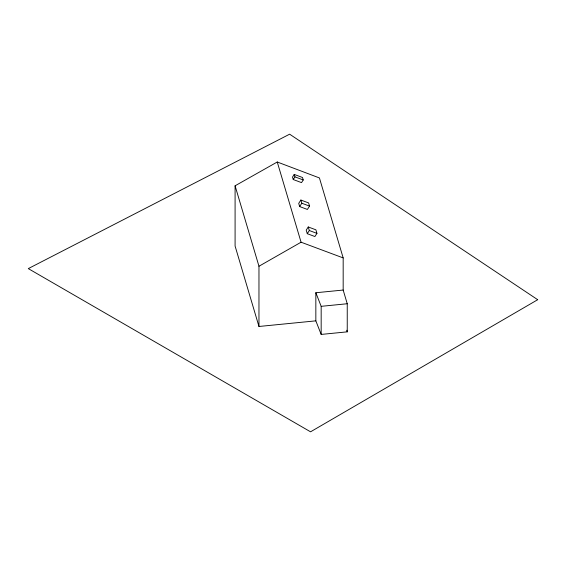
<?xml version="1.0" encoding="UTF-8"?>
<svg xmlns="http://www.w3.org/2000/svg" width="566" height="566" viewBox="0 0 566 566"><rect width="100%" height="100%" fill="white"/><g stroke="black" fill="none" stroke-linecap="round" stroke-linejoin="round"><path stroke-width="0.85" d="M294.221 174.413L292.509 177.073L293.238 179.528L301.522 182.62L303.235 179.96L302.499 177.498L294.221 174.413L294.957 176.868L293.238 179.528M300.871 200.039L298.714 203.385L299.662 206.562L307.395 209.448L309.545 206.102L308.604 202.925L300.871 200.039L301.812 203.215L299.662 206.562M308.258 226.973L306.22 230.143L307.274 233.687L314.908 236.538L316.946 233.369L315.892 229.817L308.258 226.973L309.312 230.525L307.274 233.687M315.842 320.851L258.966 326.476L258.966 266.246L301.07 242.206L343.173 257.912L343.173 290.047L347.241 303.744L347.241 331.846L321.17 334.428L315.842 320.851L315.842 292.749L343.173 290.047M258.966 326.476L235.088 246.033L235.088 185.804L277.255 162.003L319.429 177.943L343.173 257.912M315.842 292.749L321.17 306.326L347.241 303.744M294.957 176.868L303.235 179.96M301.812 203.215L309.545 206.102M309.312 230.525L316.946 233.369M346.76 330.233L347.241 331.846M277.255 162.003L301.07 242.206M235.088 185.804L258.966 266.246M321.17 306.326L321.17 334.428M537.7 299.704L310.55 431.816L28.3 268.609L289.629 134.184L537.7 299.704"/></g></svg>
